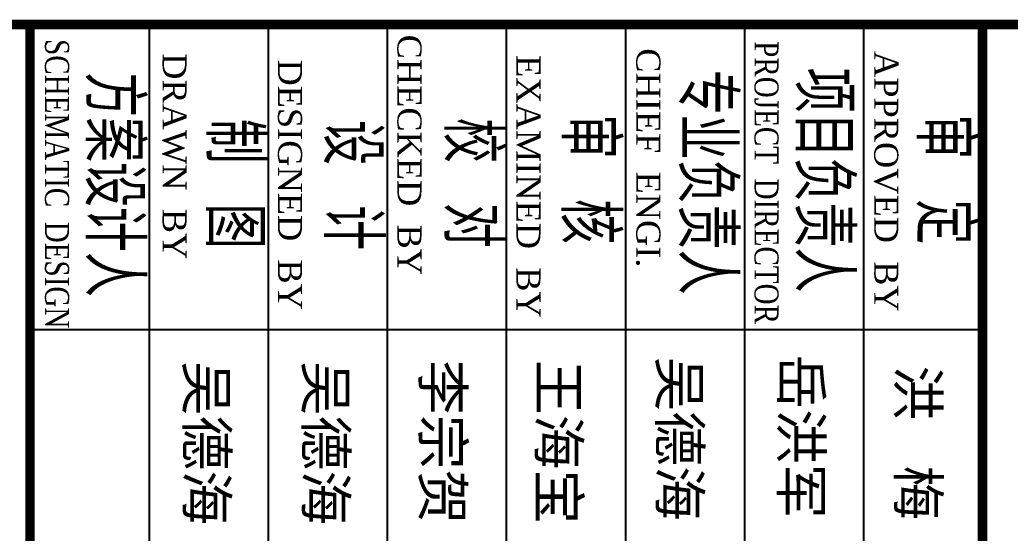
# Model space of a CAD drawing. Extents: x 14207793 to 14719554, y -1675802 to -1228715.
# Drawn here: x 14407271 to 14414681, y -1515850 to -1512012 of the extents above; entities that cross this region are included whole.
import ezdxf

# ---------------------------------------------------------------- set-up
doc = ezdxf.new("R2010")
doc.units = 0
doc.header["$LTSCALE"] = 500
doc.header["$MEASUREMENT"] = 0
doc.layers.get('0').update_dxf_attribs({"linetype": 'CONTINUOUS'})
doc.layers.add('PUB_TITLE', color=4, linetype='CONTINUOUS')
doc.styles.add('GHF', font='TIMES.TTF')
doc.styles.add('HZ', font='txt', dxfattribs={"width": 0.8, "bigfont": 'hztxt'})

msp = doc.modelspace()

# ---------------------------------------------------------------- linework, layer by layer
at = {"color": 4, "const_width": 71.27}
msp.add_lwpolyline([(14414474.2, -1518047.5), (14414474.2, -1512047.5), (14443217.5, -1512047.5), (14443217.5, -1518047.5)], close=True, dxfattribs=at)
at = {"layer": 'PUB_TITLE'}
for p, q in [((14407347.64, -1512047.5), (14407347.64, -1518047.5, -1200)), ((14408238.46, -1512047.5), (14408238.46, -1518047.5, -1200)), ((14409129.28, -1512047.5), (14409129.28, -1518047.5, -1200)), ((14410020.1, -1512047.5), (14410020.1, -1518047.5, -1200)), ((14410910.92, -1512047.5), (14410910.92, -1518047.5, -1200)), ((14411801.74, -1512047.5), (14411801.74, -1518047.5, -1200)), ((14412692.56, -1512047.5), (14412692.56, -1518047.5, -1200)), ((14413583.38, -1512047.5), (14413583.38, -1518047.5, -1200)), ((14414494.48, -1514330.9, -1200), (14407365.84, -1514330.9, -1200))]:
    msp.add_line(p, q, dxfattribs=at)
at = {"layer": 'PUB_TITLE', "const_width": 71.27}
for points in [[(14407347.64, -1512047.5), (14407347.64, -1518047.5), (14395217.5, -1518047.5), (14395217.5, -1512047.5)], [(14414474.2, -1512047.5), (14414474.2, -1518047.5), (14407347.64, -1518047.5), (14407347.64, -1512047.5)]]:
    msp.add_lwpolyline(points, close=True, dxfattribs=at)

# ---------------------------------------------------------------- texts
at = {"color": 2, "style": 'GHF'}
for s, height, p in [('CHECKED  BY', 180, (14410096.6, -1512122.43, -1200)), ('DRAWN  BY', 180, (14408338.91, -1512261.41, -1200)), ('EXAMINED  BY', 180, (14410986.88, -1512275.76)), ('CHIEF  ENGI.', 180, (14411883.95, -1512224.62, -1200)), ('APPROVED  BY', 180, (14413663.9, -1512245.14)), ('DESIGNED  BY', 180, (14409202.98, -1512308.22)), ('吴德海', 300, (14408519.18, -1514562.5)), ('吴德海', 300, (14409410, -1514562.5)), ('李宗贺', 300, (14410285, -1514555)), ('王海宝', 300, (14411152.5, -1514555)), ('吴德海', 300, (14412057.5, -1514530)), ('岳洪军', 300, (14412967.27, -1514513.4, 3355.32)), ('洪   梅', 300, (14413841.87, -1514595.94, 1554.42))]:
    msp.add_text(s, height=height, rotation=270, dxfattribs=at).set_placement(p)
at = {"color": 2, "width": 0.8}
for s, height, style, p in [('SCHEMATIC  DESIGN', 180, 'GHF', (14407460.06, -1512155.93)), ('PROJECT  DIRECTOR', 180, 'GHF', (14412768.19, -1512171.38)), ('方案设计人', 420, 'HZ', (14407763.35, -1512403.28, -2400)), ('专业负责人', 420, 'HZ', (14412200.6, -1512385.65, -2400)), ('项目负责人', 420, 'HZ', (14413072.96, -1512370.28, -2400)), ('制 图', 420, 'HZ', (14408665.33, -1512751.34, -2400)), ('设 计', 420, 'HZ', (14409547.58, -1512762.38, -2400)), ('校 对', 420, 'HZ', (14410446.44, -1512745.83, -2400)), ('审 核', 420, 'HZ', (14411322.98, -1512716.86, 354.42)), ('审 定', 420, 'HZ', (14413979.42, -1512719.15, -2400))]:
    msp.add_text(s, height=height, rotation=270, dxfattribs=dict(at, style=style)).set_placement(p)

doc.saveas('drawing.dxf')
